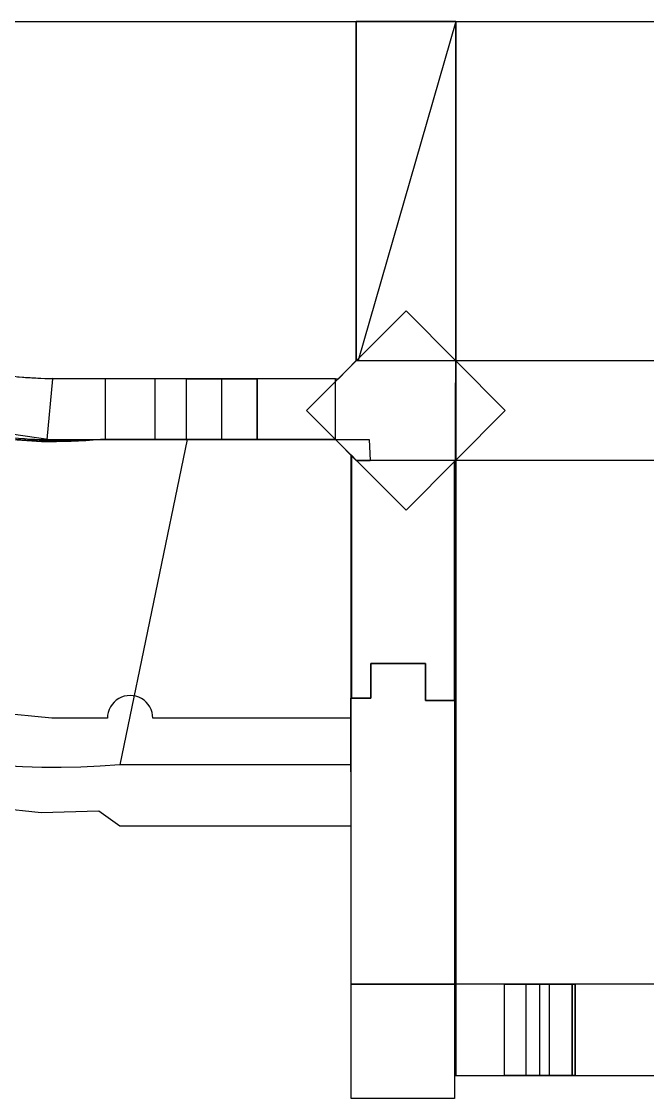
# Model space of a CAD drawing. Extents: x 3 to 54, y -275 to -27.
# Drawn here: x 21.93 to 28.99, y -74.91 to -62.76 of the extents above; entities that cross this region are included whole.
import ezdxf

# ---------------------------------------------------------------- set-up
doc = ezdxf.new("R2010")
doc.units = 0
doc.layers.add('MODEL$PARAY-LE-MONIAL', color=7, linetype='CONTINUOUS')

msp = doc.modelspace()

# ---------------------------------------------------------------- linework, layer by layer
at = {"layer": 'MODEL$PARAY-LE-MONIAL'}
for p, q in [((17.559, -62.765, 15.066), (23.407, -62.765, 19.526)), ((23.407, -62.765, 19.526), (26.826, -62.765, 19.526)), ((25.705, -62.765, 19.552), (26.826, -62.765, 19.552)), ((25.705, -66.588, 19.552), (25.705, -62.765, 19.552)), ((25.705, -66.588, 21.665), (25.705, -62.765, 22.667)), ((25.705, -62.765, 22.667), (26.826, -62.765, 22.667)), ((25.705, -62.765, 22.667), (25.705, -62.765, 19.552)), ((26.826, -62.765, 10.568), (25.705, -62.765, 10.568)), ((25.705, -62.765, 10.568), (25.705, -66.588, 10.568)), ((26.826, -62.765, 19.552), (25.705, -62.765, 19.552)), ((25.705, -62.765, 19.552), (25.705, -62.765, 10.568)), ((25.705, -62.765, 19.552), (25.705, -66.588, 19.552)), ((26.826, -62.765, 19.526), (25.727, -66.588, 15.908)), ((26.826, -62.765, 19.552), (26.812, -73.619, 19.552)), ((26.826, -62.765, 22.667), (26.812, -73.619, 19.822)), ((26.826, -62.765, 21.939), (26.826, -74.649, 19.552)), ((26.826, -62.765, 21.939), (32.949, -62.765, 21.939)), ((26.826, -62.765, 22.667), (26.826, -62.765, 19.552)), ((26.826, -66.588, 10.568), (26.826, -62.765, 10.568)), ((26.826, -62.765, 10.568), (26.826, -62.765, 19.552)), ((26.826, -66.588, 19.552), (26.826, -62.765, 19.552)), ((26.266, -66.026), (25.145, -67.151)), ((26.266, -66.026, 10.568), (25.145, -67.151, 10.568)), ((27.386, -67.151), (26.266, -66.026)), ((27.386, -67.151, 10.568), (26.266, -66.026, 10.568)), ((26.266, -66.026, 10.568), (26.266, -66.026)), ((25.503, -66.792, 19.552), (25.705, -66.588, 19.552)), ((25.503, -66.792, 21.612), (25.705, -66.588, 21.665)), ((25.503, -66.792, 15.716), (25.705, -66.588, 15.908)), ((25.503, -66.792, 10.568), (25.705, -66.588, 10.568)), ((25.503, -66.792, 19.552), (25.705, -66.588, 19.552)), ((25.503, -66.792, 10.568), (25.705, -66.588, 10.568)), ((25.705, -66.588, 21.665), (25.705, -66.588, 19.552)), ((25.705, -66.588, 15.908), (25.727, -66.588, 15.908)), ((25.705, -66.588, 10.568), (26.826, -66.588, 10.568)), ((25.705, -66.588, 19.552), (25.705, -66.588, 10.568)), ((25.705, -66.588, 19.552), (26.826, -66.588, 19.552)), ((25.705, -66.588, 10.568), (26.826, -66.588, 10.568)), ((25.705, -66.588, 19.552), (25.705, -66.588, 10.568)), ((25.705, -66.588, 19.552), (26.826, -66.588, 19.552)), ((25.705, -66.588, 10.568), (26.826, -66.588, 10.568)), ((26.826, -66.588, 19.552), (26.826, -66.588, 10.568)), ((26.826, -66.588, 10.568), (32.892, -66.588, 10.568)), ((26.826, -66.588, 19.552), (26.826, -66.588, 10.568)), ((26.826, -66.588, 19.552), (32.892, -66.588, 19.552)), ((26.826, -66.588, 10.568), (32.892, -66.588, 10.568)), ((21.974, -66.781, 15.066), (21.834, -66.769, 15.066)), ((21.974, -66.781, 10.568), (21.834, -66.769, 10.568)), ((22.114, -66.789, 15.066), (21.974, -66.781, 15.066)), ((22.114, -66.789, 10.568), (21.974, -66.781, 10.568)), ((22.254, -66.792, 15.066), (22.114, -66.789, 15.066)), ((22.254, -66.792, 10.568), (22.114, -66.789, 10.568)), ((22.219, -67.478, 10.568), (22.283, -66.792, 10.568)), ((22.219, -67.478, 11.981), (22.283, -66.792, 11.975)), ((25.471, -66.792, 15.066), (22.254, -66.792, 15.066)), ((25.471, -66.792, 10.568), (22.254, -66.792, 10.568)), ((22.283, -66.792, 10.568), (22.283, -66.792, 11.975)), ((23.791, -66.792, 10.568), (22.283, -66.792, 10.568)), ((23.438, -66.792), (22.873, -66.792)), ((22.873, -66.792), (22.873, -67.478)), ((23.438, -66.792, 10.568), (22.873, -66.792, 10.568)), ((22.873, -66.792, 10.568), (22.873, -66.792)), ((22.873, -66.792, 10.568), (22.873, -67.478, 10.568)), ((23.438, -67.478), (23.438, -66.792)), ((23.438, -66.792), (23.438, -66.792, 10.568)), ((23.438, -67.478, 10.568), (23.438, -66.792, 10.568)), ((23.791, -66.792, 10.568), (23.791, -66.792, 11.981)), ((23.791, -67.478, 10.568), (23.791, -66.792, 10.568)), ((23.791, -67.478, 11.981), (23.791, -66.792, 11.981)), ((24.19, -67.478, 12.398), (24.19, -66.792, 12.398)), ((25.471, -66.792, 10.568), (24.589, -66.792, 10.568)), ((24.589, -66.792, 11.981), (24.589, -66.792, 10.568)), ((24.589, -66.792, 11.981), (24.589, -67.478, 11.981)), ((24.589, -67.478, 10.568), (24.589, -66.792, 10.568)), ((25.471, -67.478, 10.568), (25.471, -66.792, 10.568)), ((25.471, -67.478, 15.066), (25.471, -66.792, 15.066)), ((25.471, -66.792, 10.568), (25.471, -66.792, 15.066)), ((25.471, -66.792, 19.552), (25.503, -66.792, 19.552)), ((25.471, -67.478, 19.552), (25.471, -66.792, 19.552)), ((25.471, -67.478, 21.432), (25.471, -66.792, 21.612)), ((25.471, -66.792, 21.612), (25.503, -66.792, 21.612)), ((25.471, -66.792, 21.612), (25.471, -66.792, 19.552)), ((25.471, -67.478, 15.066), (25.471, -66.792, 15.716)), ((25.471, -66.792, 15.716), (25.503, -66.792, 15.716)), ((25.471, -67.478, 10.568), (25.471, -66.792, 10.568)), ((25.471, -66.792, 10.568), (25.503, -66.792, 10.568)), ((25.471, -67.478, 19.552), (25.471, -66.792, 19.552)), ((25.471, -66.792, 19.552), (25.471, -66.792, 10.568)), ((25.471, -66.792, 19.552), (25.503, -66.792, 19.552)), ((25.471, -67.478, 10.568), (25.471, -66.792, 10.568)), ((25.471, -66.792, 10.568), (25.503, -66.792, 10.568)), ((25.471, -67.478, 10.568), (25.471, -66.792, 10.568)), ((25.503, -66.792, 21.612), (25.503, -66.792, 19.552)), ((25.503, -66.792, 10.568), (25.503, -66.792, 19.552)), ((25.145, -67.151), (26.266, -68.276)), ((25.145, -67.151, 10.568), (25.145, -67.151)), ((25.145, -67.151, 10.568), (26.266, -68.276, 10.568)), ((26.266, -68.276), (27.386, -67.151)), ((26.266, -68.276, 10.568), (27.386, -67.151, 10.568)), ((27.386, -67.151, 10.568), (27.386, -67.151)), ((20.916, -67.283, 15.066), (22.254, -67.478, 15.066)), ((20.916, -67.283, 10.568), (22.254, -67.478, 10.568)), ((21.991, -67.494, 15.066), (21.826, -67.48, 15.066)), ((21.869, -67.475, 10.568), (22.031, -67.487, 10.568)), ((22.157, -67.503, 15.066), (21.991, -67.494, 15.066)), ((22.031, -67.487, 10.568), (22.194, -67.493, 10.568)), ((22.323, -67.505, 15.066), (22.157, -67.503, 15.066)), ((22.194, -67.493, 10.568), (22.357, -67.494, 10.568)), ((22.219, -67.478, 11.981), (22.219, -67.478, 10.568)), ((22.254, -67.478, 10.568), (23.791, -67.478, 10.568)), ((22.254, -67.478, 10.568), (22.254, -67.478, 15.066)), ((22.254, -67.478, 15.066), (25.471, -67.478, 15.066)), ((22.254, -67.478, 10.568), (25.471, -67.478, 10.568)), ((22.489, -67.502, 15.066), (22.323, -67.505, 15.066)), ((22.357, -67.494, 10.568), (22.52, -67.489, 10.568)), ((22.654, -67.493, 15.066), (22.489, -67.502, 15.066)), ((22.52, -67.489, 10.568), (22.683, -67.478, 10.568)), ((22.82, -67.478, 15.066), (22.654, -67.493, 15.066)), ((22.683, -67.478, 10.568), (23.241, -67.478, 10.568)), ((25.471, -67.478, 15.066), (22.82, -67.478, 15.066)), ((22.873, -67.478), (23.438, -67.478)), ((22.873, -67.478, 10.568), (22.873, -67.478)), ((22.873, -67.478, 10.568), (23.438, -67.478, 10.568)), ((23.8, -67.478, 10.568), (23.038, -71.145, 8.893)), ((23.241, -67.478, 10.568), (23.8, -67.478, 10.568)), ((23.438, -67.478, 10.568), (23.438, -67.478)), ((23.791, -67.478, 11.981), (23.791, -67.478, 10.568)), ((23.8, -67.478, 10.568), (25.849, -67.478, 10.568)), ((24.589, -67.478, 10.568), (24.589, -67.478, 11.981)), ((24.589, -67.478, 10.568), (25.471, -67.478, 10.568)), ((25.471, -67.478, 10.568), (25.471, -67.478, 15.066)), ((25.647, -67.654, 19.552), (25.471, -67.478, 19.552)), ((25.647, -67.654, 21.386), (25.471, -67.478, 21.432)), ((25.471, -67.478, 21.432), (25.471, -67.478, 19.552)), ((25.705, -67.713, 10.568), (25.471, -67.478, 10.568)), ((25.705, -67.713, 19.552), (25.471, -67.478, 19.552)), ((25.471, -67.478, 19.552), (25.471, -67.478, 10.568)), ((25.705, -67.713, 10.568), (25.471, -67.478, 10.568)), ((25.849, -67.478, 10.568), (25.86, -67.713, 10.461)), ((25.647, -73.619, 19.552), (25.647, -67.654, 19.552)), ((25.647, -73.619, 19.822), (25.647, -67.654, 21.386)), ((25.647, -67.654, 21.386), (25.647, -67.654, 19.552)), ((25.705, -67.713, 19.552), (25.647, -67.654, 19.552)), ((25.65, -67.654, 8.895), (25.647, -67.654, 19.552)), ((25.647, -67.654, 19.552), (25.647, -70.395, 19.552)), ((25.649, -70.395, 9.235), (25.649, -67.654, 10.488)), ((25.649, -67.654, 10.488), (25.708, -67.713, 10.461)), ((25.708, -67.713, 8.895), (25.65, -67.654, 8.895)), ((25.65, -67.654, 8.895), (25.65, -70.395, 8.895)), ((25.705, -67.713, 19.552), (25.708, -67.713, 8.895)), ((26.812, -67.713, 19.552), (25.705, -67.713, 19.552)), ((26.826, -67.713, 10.568), (25.705, -67.713, 10.568)), ((26.826, -67.713, 19.552), (25.705, -67.713, 19.552)), ((25.705, -67.713, 19.552), (25.705, -67.713, 10.568)), ((26.826, -67.713, 10.568), (25.705, -67.713, 10.568)), ((26.814, -67.713, 8.895), (25.708, -67.713, 8.895)), ((25.708, -67.713, 10.461), (25.86, -67.713, 10.461)), ((26.812, -70.42, 19.552), (26.812, -67.713, 19.552)), ((26.812, -67.713, 19.552), (26.814, -67.713, 8.895)), ((26.814, -70.42, 8.895), (26.814, -67.713, 8.895)), ((32.892, -67.713, 10.568), (26.826, -67.713, 10.568)), ((32.892, -67.713, 19.552), (26.826, -67.713, 19.552)), ((26.826, -67.713, 19.552), (26.826, -67.713, 10.568)), ((32.892, -67.713, 10.568), (26.826, -67.713, 10.568)), ((26.266, -68.276), (26.266, -68.276, 10.568)), ((25.868, -70.395, 19.552), (25.868, -70.005, 19.552)), ((25.868, -70.005, 19.552), (26.484, -70.005, 19.552)), ((25.871, -70.005, 8.895), (25.868, -70.005, 19.552)), ((25.868, -70.395, 19.552), (25.868, -70.005, 19.552)), ((25.868, -70.005, 19.552), (26.484, -70.005, 19.552)), ((25.868, -70.395), (25.868, -70.005)), ((25.868, -70.005), (25.868, -70.005, 19.552)), ((25.868, -70.005), (26.484, -70.005)), ((25.871, -70.005, 8.895), (25.871, -70.395, 8.895)), ((26.487, -70.005, 8.895), (25.871, -70.005, 8.895)), ((26.484, -70.005, 19.552), (26.484, -70.42, 19.552)), ((26.487, -70.005, 8.895), (26.484, -70.005, 19.552)), ((26.484, -70.005, 19.552), (26.484, -70.42, 19.552)), ((26.484, -70.005), (26.484, -70.005, 19.552)), ((26.484, -70.005), (26.484, -70.42)), ((26.487, -70.42, 8.895), (26.487, -70.005, 8.895)), ((25.645, -70.621, 19.552), (25.645, -70.395, 19.552)), ((25.645, -70.395, 19.552), (25.868, -70.395, 19.552)), ((25.645, -70.621), (25.645, -70.395)), ((25.645, -70.395), (25.645, -70.395, 19.552)), ((25.645, -70.395), (25.868, -70.395)), ((25.645, -70.621, 9.132), (25.645, -70.395, 9.235)), ((25.645, -70.395, 9.235), (25.649, -70.395, 9.235)), ((25.65, -70.395, 8.895), (25.647, -70.395, 19.552)), ((25.647, -70.395, 19.552), (25.868, -70.395, 19.552)), ((25.871, -70.395, 8.895), (25.65, -70.395, 8.895)), ((25.871, -70.395, 8.895), (25.868, -70.395, 19.552)), ((25.868, -70.395), (25.868, -70.395, 19.552)), ((26.484, -70.42, 19.552), (26.812, -70.42, 19.552)), ((26.487, -70.42, 8.895), (26.484, -70.42, 19.552)), ((26.484, -70.42, 19.552), (26.812, -70.42, 19.552)), ((26.484, -70.42), (26.484, -70.42, 19.552)), ((26.484, -70.42), (26.812, -70.42)), ((26.814, -70.42, 8.895), (26.487, -70.42, 8.895)), ((26.814, -70.42, 8.895), (26.812, -70.42, 19.552)), ((26.812, -70.42, 19.552), (26.812, -73.619, 19.552)), ((26.812, -70.42), (26.812, -70.42, 19.552)), ((26.812, -70.42), (26.812, -73.619)), ((22.271, -70.621), (20.682, -70.461)), ((22.271, -70.621, 8.893), (20.682, -70.461, 8.893)), ((22.899, -70.621), (22.271, -70.621)), ((22.899, -70.621, 8.893), (22.271, -70.621, 8.893)), ((22.271, -70.621, 8.893), (22.271, -70.621)), ((22.899, -70.621, 8.893), (22.899, -70.621)), ((25.645, -70.621), (23.412, -70.621)), ((23.412, -70.621), (23.412, -70.621, 8.893)), ((25.645, -70.621, 8.893), (23.412, -70.621, 8.893)), ((25.647, -71.832), (25.645, -70.621)), ((25.647, -71.832, 8.893), (25.645, -70.621, 8.893)), ((25.645, -70.621, 8.893), (25.645, -70.621)), ((25.647, -71.832, 19.552), (25.645, -70.621, 19.552)), ((25.647, -71.832), (25.645, -70.621)), ((25.645, -70.621), (25.645, -70.621, 19.552)), ((25.646, -71.145, 8.893), (25.645, -70.621, 9.132)), ((25.646, -71.145, 8.893), (23.038, -71.145, 8.893)), ((20.589, -71.525), (22.152, -71.682)), ((20.589, -71.525, 8.893), (22.152, -71.682, 8.893)), ((22.152, -71.682), (22.801, -71.666)), ((22.152, -71.682, 8.893), (22.801, -71.666, 8.893)), ((22.152, -71.682, 8.893), (22.152, -71.682)), ((22.801, -71.666), (23.04, -71.832)), ((22.801, -71.666, 8.893), (22.801, -71.666)), ((22.801, -71.666, 8.893), (23.04, -71.832, 8.893)), ((23.04, -71.832), (25.647, -71.832)), ((23.04, -71.832, 8.893), (23.04, -71.832)), ((23.04, -71.832, 8.893), (25.647, -71.832, 8.893)), ((25.647, -71.832, 8.893), (25.647, -71.832)), ((25.647, -74.908, 19.552), (25.647, -71.832, 19.552)), ((25.647, -74.908), (25.647, -71.832)), ((25.647, -71.832), (25.647, -71.832, 19.552)), ((26.812, -73.619, 19.552), (25.647, -73.619, 19.552)), ((26.812, -73.619, 19.822), (25.647, -73.619, 19.822)), ((25.647, -73.619, 19.822), (25.647, -73.619, 19.552)), ((25.647, -74.908, 19.552), (25.647, -73.619, 19.552)), ((25.647, -73.619, 19.552), (26.812, -73.619, 19.552)), ((25.647, -74.908, 19.932), (25.647, -73.619, 19.932)), ((25.647, -73.619, 19.932), (25.647, -73.619, 19.552)), ((25.647, -73.619, 19.932), (26.812, -73.619, 19.932)), ((27.542, -73.619, 19.552), (26.812, -73.619, 19.552)), ((26.812, -73.619, 19.552), (26.812, -74.649, 19.552)), ((27.542, -73.619), (26.812, -73.619)), ((26.812, -73.619), (26.812, -73.619, 19.552)), ((26.812, -73.619), (26.812, -74.649)), ((26.812, -73.619, 19.552), (26.812, -73.619, 19.822)), ((26.812, -73.619, 19.552), (26.812, -74.908, 19.552)), ((26.812, -73.619, 19.932), (26.812, -73.619, 19.552)), ((26.812, -73.619, 19.932), (26.812, -74.908, 19.932)), ((26.812, -73.619, 19.552), (26.812, -74.649, 19.552)), ((26.812, -73.619, 19.552), (26.812, -73.619)), ((26.812, -73.619), (26.812, -74.649)), ((27.373, -73.619, 3.887), (27.373, -73.619, 2.473)), ((27.373, -73.619, 2.473), (27.542, -73.619, 2.473)), ((27.373, -73.619, 3.887), (27.373, -74.649, 3.887)), ((27.373, -73.619, 2.473), (27.373, -74.649, 2.473)), ((28.919, -73.619, 19.552), (27.542, -73.619, 19.552)), ((28.919, -73.619), (27.542, -73.619)), ((27.542, -73.619), (27.542, -73.619, 2.473)), ((27.542, -73.619, 2.473), (28.172, -73.619, 2.473)), ((27.542, -73.619, 4.188), (27.542, -73.619, 19.552)), ((27.618, -73.619, 15.278), (27.618, -73.619, 14.352)), ((27.618, -73.619, 14.352), (28.141, -73.619, 14.352)), ((27.618, -73.619, 15.278), (27.618, -74.649, 15.278)), ((27.618, -73.619, 14.352), (27.618, -74.649, 14.352)), ((27.773, -73.619, 4.303), (27.773, -74.649, 4.303)), ((27.879, -73.619, 15.551), (27.879, -74.649, 15.551)), ((28.141, -73.619, 14.352), (28.141, -73.619, 15.278)), ((28.141, -74.649, 15.278), (28.141, -73.619, 15.278)), ((28.141, -73.619, 14.352), (28.141, -74.649, 14.352)), ((28.172, -73.619, 2.473), (28.172, -73.619, 3.887)), ((28.172, -74.649, 3.887), (28.172, -73.619, 3.887)), ((28.172, -73.619, 2.473), (28.172, -74.649, 2.473)), ((29.879, -73.619, 19.552), (28.919, -73.619, 19.552)), ((29.879, -73.619), (28.919, -73.619)), ((28.919, -73.619), (28.919, -73.619, 19.552)), ((26.812, -74.649, 19.552), (27.542, -74.649, 19.552)), ((26.812, -74.649), (26.812, -74.649, 19.552)), ((26.812, -74.649), (27.542, -74.649)), ((26.812, -74.649, 19.552), (26.812, -74.908, 19.552)), ((26.812, -74.649), (26.812, -74.649, 19.552)), ((26.812, -74.649), (26.812, -74.908)), ((26.826, -74.649, 19.552), (51.609, -74.649, 19.552)), ((27.373, -74.649, 2.473), (27.373, -74.649, 3.887)), ((27.542, -74.649, 2.473), (27.373, -74.649, 2.473)), ((27.542, -74.649, 19.552), (29.879, -74.649, 19.552)), ((27.542, -74.649), (27.542, -74.649, 2.473)), ((27.542, -74.649), (29.879, -74.649)), ((28.172, -74.649, 2.473), (27.542, -74.649, 2.473)), ((27.542, -74.649, 4.188), (27.542, -74.649, 19.552)), ((27.618, -74.649, 14.352), (27.618, -74.649, 15.278)), ((28.141, -74.649, 14.352), (27.618, -74.649, 14.352)), ((28.141, -74.649, 15.278), (28.141, -74.649, 14.352)), ((28.172, -74.649, 3.887), (28.172, -74.649, 2.473)), ((26.812, -74.908, 19.552), (25.647, -74.908, 19.552)), ((26.812, -74.908, 19.932), (25.647, -74.908, 19.932)), ((25.647, -74.908, 19.932), (25.647, -74.908, 19.552)), ((26.812, -74.908, 19.552), (25.647, -74.908, 19.552)), ((26.812, -74.908), (25.647, -74.908)), ((25.647, -74.908), (25.647, -74.908, 19.552)), ((26.812, -74.908, 19.552), (26.812, -74.908, 19.932)), ((26.812, -74.908), (26.812, -74.908, 19.552))]:
    msp.add_line(p, q, dxfattribs=at)
at = {"layer": 'MODEL$PARAY-LE-MONIAL', "extrusion": (-8.14174e-06, 3.98257e-06, -1)}
msp.add_arc((-22.311, -62.764, -8.893), 8.413, 265.0435, 359.9906, dxfattribs=at)
at = {"layer": 'MODEL$PARAY-LE-MONIAL', "extrusion": (-0.079126, -0.99626, -0.03471)}
msp.add_arc((26.992, 14.13, 64.363), 0.516, 9.7737, 77.7623, dxfattribs=at)
at = {"layer": 'MODEL$PARAY-LE-MONIAL', "extrusion": (0, 1, 0)}
for centre, radius, start, end in [((-24.299, 11.894, -66.792), 0.516, 9.7646, 77.7976), ((-24.081, 11.894, -66.792), 0.516, 102.2024, 170.2354), ((-27.878, 3.803, -74.649), 0.511, 9.4247, 48.8688), ((-27.878, 3.803, -74.649), 0.511, 48.8688, 78.1376), ((-27.948, 15.223, -74.649), 0.335, 9.4247, 78.1376), ((-27.668, 3.803, -74.649), 0.511, 101.8624, 170.5753), ((-27.81, 15.223, -74.649), 0.335, 101.8624, 170.5753)]:
    msp.add_arc(centre, radius, start, end, dxfattribs=at)
at = {"layer": 'MODEL$PARAY-LE-MONIAL', "extrusion": (0.081528, 0.996217, 0.030082)}
msp.add_arc((-27.14, 13.857, -65.051), 0.516, 102.2301, 170.2314, dxfattribs=at)
at = {"layer": 'MODEL$PARAY-LE-MONIAL', "extrusion": (-6.82026e-06, 2.58217e-08, 1)}
msp.add_arc((22.254, -62.8, 10.568), 4.678, 269.568, 270, dxfattribs=at)
at = {"layer": 'MODEL$PARAY-LE-MONIAL', "extrusion": (0, -1, 0)}
for centre, radius, start, end in [((24.299, 11.894, 67.478), 0.516, 102.2024, 170.2354), ((24.081, 11.894, 67.478), 0.516, 9.7646, 77.7976), ((27.878, 3.803, 73.619), 0.511, 131.1312, 170.5753), ((27.878, 3.803, 73.619), 0.511, 101.8624, 131.1312), ((27.948, 15.223, 73.619), 0.335, 101.8624, 170.5753), ((27.668, 3.803, 73.619), 0.511, 9.4247, 78.1376), ((27.81, 15.223, 73.619), 0.335, 9.4247, 78.1376)]:
    msp.add_arc(centre, radius, start, end, dxfattribs=at)
at = {"layer": 'MODEL$PARAY-LE-MONIAL'}
for centre in [(23.155, -70.62), (23.155, -70.62, 8.893)]:
    msp.add_arc(centre, 0.256, 359.7831, 180.2169, dxfattribs=at)

doc.saveas('drawing.dxf')
